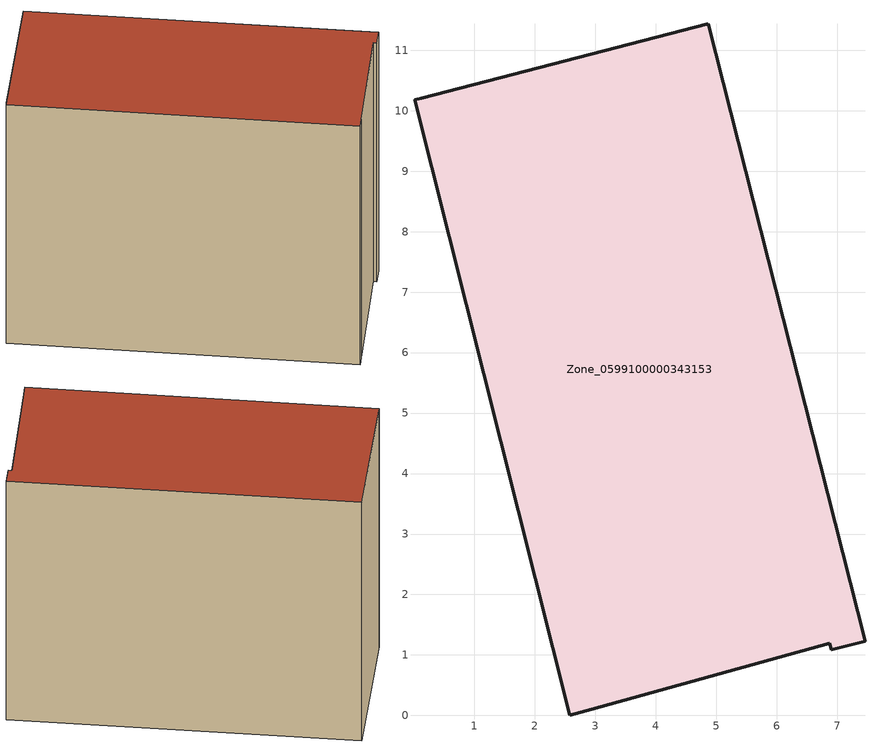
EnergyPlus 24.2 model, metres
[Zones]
Zone_0599100000343153
 floor ground (C_G): 6.88,1.2 2.94,0.1 2.58,0 0.01,10.18 0.12,10.21 4.87,11.44 7.46,1.23 6.9,1.08 z0
 wall outside (C_F): 7.46,1.23 4.87,11.44 0.12,10.21 0.01,10.18 2.58,0 2.94,0.1 6.88,1.2 6.9,1.08 7.46,1.23 z0:8.42
 roof outside (C_R): 0.01,10.18 2.58,0 2.94,0.1 6.88,1.2 6.9,1.08 7.46,1.23 4.87,11.44 0.12,10.21 z8.42
[BUILDING]
Pand.0599100000343153: North Axis=0; Terrain=City; Loads Convergence Tolerance Value=0.04; Temperature Convergence Tolerance Value=0.4; Solar Distribution=FullExterior; Maximum Number of Warmup Days=25; Minimum Number of Warmup Days=1
[Site:Location]
Rotterdam.The.Hague.AP_ZH_NLD Design_Conditions: Latitude=51.96; Longitude=4.45; Time Zone=1; Elevation=-4.5
[SITE:GROUNDTEMPERATURE:BUILDINGSURFACE]
18, 18, 18, 18, 18, 18, 18, 18, 18, 18, 18, 18
[MATERIAL] Thermal Absorptance=0.9; Solar Absorptance=0.7; Visible Absorptance=0.7
Name | Roughness | Thickness | Conductivity | Density | Specific Heat
G.TC.1992-2005 | MediumSmooth | 0.15 | 0.06 | 540 | 1210
F.TC.1992-2005 | Rough | 0.3 | 0.12 | 1920 | 840
R.TC.1992-2005 | MediumRough | 0.2 | 0.08 | 1500 | 1000
[CONSTRUCTION]
C_G: G.TC.1992-2005
C_F: F.TC.1992-2005
C_R: R.TC.1992-2005
[ZONE]
Zone_0599100000343153: Type=1; Multiplier=1; Ceiling Height=Autocalculate; Volume=Autocalculate; Floor Area=autocalculate; Part of Total Floor Area=Yes
[ZONEINFILTRATION:DESIGNFLOWRATE]
Infil_Zone_0599100000343153: Zone or ZoneList or Space or SpaceList=Zone_0599100000343153; Schedule=AlwaysOn; Design Flow Rate Calculation Method=Flow/Area; Flow Rate per Floor Area=0.0015; Constant Term Coefficient=1; Temperature Term Coefficient=0; Velocity Term Coefficient=0; Velocity Squared Term Coefficient=0
[HVACTEMPLATE:ZONE:IDEALLOADSAIRSYSTEM]
Zone_0599100000343153: Maximum Heating Supply Air Temperature=50; Minimum Cooling Supply Air Temperature=13; Maximum Heating Supply Air Humidity Ratio=0.0156; Minimum Cooling Supply Air Humidity Ratio=0.0077; Heating Limit=NoLimit; Cooling Limit=NoLimit; Dehumidification Control Type=ConstantSensibleHeatRatio; Cooling Sensible Heat Ratio=0.7; Dehumidification Setpoint=60; Humidification Control Type=None; Humidification Setpoint=30; Outdoor Air Method=None; Outdoor Air Flow Rate per Person=0.00944; Outdoor Air Flow Rate per Zone Floor Area=0; Outdoor Air Flow Rate per Zone=0; Demand Controlled Ventilation Type=None; Outdoor Air Economizer Type=NoEconomizer; Heat Recovery Type=None; Sensible Heat Recovery Effectiveness=0.7; Latent Heat Recovery Effectiveness=0.65
[ZONECONTROL:THERMOSTAT]
ThermostatControl_Zone_0599100000343153: Zone or ZoneList=Zone_0599100000343153; Control Type Schedule=DualSetpointControlType; Control 1=Thermostat_Zone_0599100000343153; Temperature Difference Between Cutout And Setpoint=0
[THERMOSTATSETPOINT:DUALSETPOINT]
Thermostat_Zone_0599100000343153: Heating Setpoint Temperature Schedule=HeatingSetpoint_Zone_0599100000343153; Cooling Setpoint Temperature Schedule=CoolingSetpoint_Zone_0599100000343153
[SCHEDULE:COMPACT]
HeatingSetpoint_Zone_0599100000343153: Through: 12/31, For: AllDays, Until: 24:00, 21
CoolingSetpoint_Zone_0599100000343153: Through: 12/31, For: AllDays, Until: 24:00, 24
DualSetpointControlType: Through: 12/31, For: AllDays, Until: 24:00, 4
AlwaysOn: Through: 12/31, For: AllDays, Until: 24:00, 1
